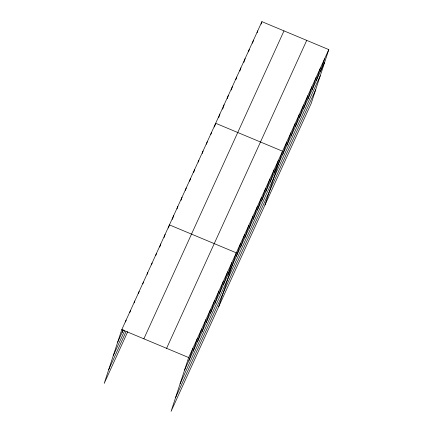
<?xml version="1.0" encoding="UTF-8"?>
<svg xmlns="http://www.w3.org/2000/svg" width="433" height="433" viewBox="0 0 433 433"><rect width="100%" height="100%" fill="white"/><g stroke="black" fill="none" stroke-linecap="round" stroke-linejoin="round"><path stroke-width="0.65" d="M328.793 49.595L188.669 357.544L171.084 411.35L311.208 103.4L328.793 49.595L261.916 21.65L121.792 329.6L104.207 383.405L127.757 331.651M122.019 332.641L123.042 329.502M125.505 321.963L126.122 320.079M129.84 312.442L130.452 310.558M134.17 302.927L134.787 301.043M138.5 293.406L139.117 291.523M142.83 283.891L143.447 282.007M147.166 274.37L147.777 272.487M151.496 264.855L152.113 262.966M155.826 255.335L156.443 253.451M159.745 247.07L160.773 243.931M164.08 237.555L165.103 234.415M168.41 228.034L169.433 224.895L236.31 252.84L218.725 306.651M172.41 219.423L173.638 215.656M177.021 208.928L177.844 206.417M181.021 200.322L182.044 197.177M185.427 190.455L186.25 187.944M189.632 181.216L190.455 178.705M193.632 172.605L194.655 169.465M198.244 162.11L198.861 160.226M202.243 153.499L203.066 150.987M206.449 144.259L207.272 141.748M210.855 134.398L211.472 132.509M214.443 127.042L215.677 123.275L282.554 151.22L264.964 205.026M218.649 117.803L219.883 114.036M222.649 109.192L224.083 104.797M227.26 98.697L228.288 95.558M231.26 90.086L232.494 86.319M235.877 79.591L236.694 77.079M239.871 70.985L240.9 67.84M243.871 62.374L245.105 58.601M248.488 51.879L249.305 49.367M252.482 43.268L253.511 40.128M257.099 32.773L257.716 30.889M261.099 24.161L261.916 21.65M188.896 360.586L192.999 348.024M193.226 351.066L197.329 338.503M197.556 341.55L201.664 328.988M201.886 332.03L205.994 319.467M206.216 322.515L210.324 309.952M210.552 312.994L214.654 300.432M214.882 303.473L218.984 290.911M219.212 293.958L223.32 281.396M223.542 284.438L227.65 271.875M227.877 274.923L231.98 262.36M236.407 256.163L240.515 243.6M240.613 246.924L244.721 234.361M244.818 237.685L248.921 225.128M249.018 228.451L253.126 215.888M253.224 219.212L257.332 206.649M257.429 209.973L261.532 197.41M261.635 200.733L265.738 188.171M265.835 191.494L269.943 178.932M270.04 182.255L274.143 169.693M274.246 173.016L278.349 160.454M282.652 154.543L286.76 141.981M286.857 145.304L290.96 132.742M291.057 136.065L295.165 123.502M295.263 126.826L299.371 114.263M299.468 117.587L303.571 105.024M303.668 108.347L307.776 95.785M307.874 99.108L311.982 86.551M312.079 89.875L316.182 77.312M316.279 80.635L320.388 68.073M320.485 71.396L324.593 58.834M117.684 342.157L123.102 330.26M113.24 355.769L124.607 330.785M108.656 369.793L125.981 331.721M143.859 338.817L283.988 30.873M166.597 348.321L306.726 40.372M184.561 370.101L324.69 62.157M180.112 383.714L320.241 75.77M175.533 397.738L315.657 89.793M121.792 329.6L188.669 357.544"/></g></svg>
